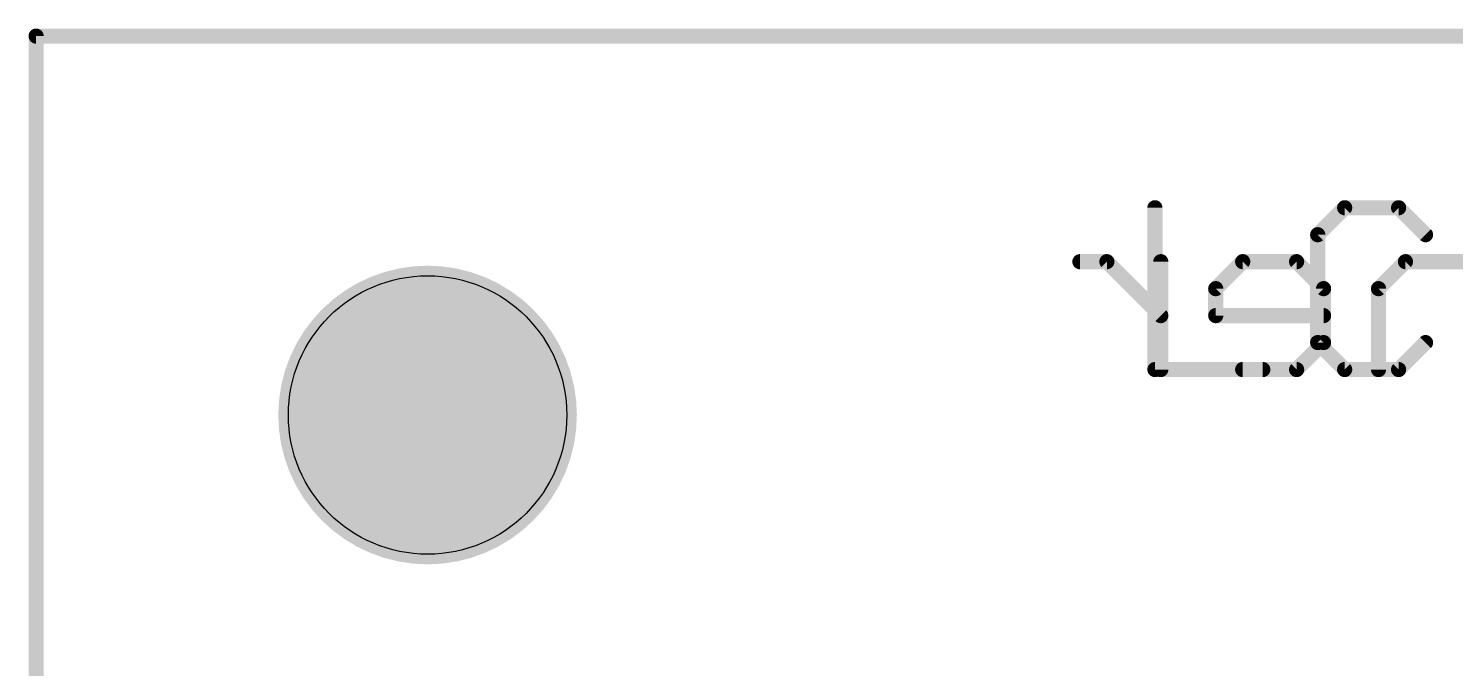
# Model space of a CAD drawing. Extents: x -0.1 to 48.3, y -0.1 to 47.8.
# Drawn here: x -0.08 to 14.27, y 41.39 to 47.83 of the extents above; entities that cross this region are included whole.
import ezdxf

# ---------------------------------------------------------------- set-up
doc = ezdxf.new("R2010")
doc.units = 0
for name, color, linetype in [('1', 12, 'CONTINUOUS'), ('16', 132, 'CONTINUOUS'), ('20', 53, 'CONTINUOUS'), ('21', 253, 'CONTINUOUS'), ('22', 253, 'CONTINUOUS'), ('29', 253, 'CONTINUOUS'), ('30', 253, 'CONTINUOUS')]:
    doc.layers.add(name, color=color, linetype=linetype)

msp = doc.modelspace()

# ---------------------------------------------------------------- linework, layer by layer
at = {"layer": '1', "const_width": 0.1524}
for points in [[(0, 0), (0, 47.752)], [(0, 47.752), (48.26, 47.752)]]:
    msp.add_lwpolyline(points, dxfattribs=at)
at = {"layer": '1', "const_width": 0.0762}
for points in [[(0.0381, 47.752, 1), (-0.0381, 47.752)], [(0, 47.7901, 1), (0, 47.7139)]]:
    msp.add_lwpolyline(points, format="xyb", dxfattribs=at)
at = {"layer": '16', "const_width": 0.1524}
for points in [[(0, 0), (0, 47.752)], [(0, 47.752), (48.26, 47.752)]]:
    msp.add_lwpolyline(points, dxfattribs=at)
at = {"layer": '16', "const_width": 0.0762}
for points in [[(0.0381, 47.752, 1), (-0.0381, 47.752)], [(0, 47.7901, 1), (0, 47.7139)]]:
    msp.add_lwpolyline(points, format="xyb", dxfattribs=at)
at = {"layer": '20', "const_width": 0.1524}
for points in [[(0, 0), (0, 47.752)], [(0, 47.752), (48.26, 47.752)]]:
    msp.add_lwpolyline(points, dxfattribs=at)
at = {"layer": '20', "const_width": 0.0762}
for points in [[(0.0381, 47.752, 1), (-0.0381, 47.752)], [(0, 47.7901, 1), (0, 47.7139)]]:
    msp.add_lwpolyline(points, format="xyb", dxfattribs=at)
at = {"layer": '20'}
msp.add_circle((3.937, 43.942), 1.4, dxfattribs=at)
at = {"layer": '21', "const_width": 0.1524}
for points in [[(11.2522, 46.0262), (11.2522, 44.3992)], [(13.1605, 46.0262), (12.8894, 45.755)], [(13.7029, 46.0262), (13.1605, 46.0262)], [(13.974, 45.755), (13.7029, 46.0262)], [(12.8894, 45.755), (12.8894, 44.6704)], [(12.8894, 44.6704), (13.1605, 44.3992)], [(13.7029, 44.3992), (13.974, 44.6704)], [(11.2522, 44.3992), (12.3369, 44.3992)], [(13.1605, 44.3992), (13.7029, 44.3992)]]:
    msp.add_lwpolyline(points, dxfattribs=at)
at = {"layer": '21', "const_width": 0.0762}
for points in [[(11.2903, 46.0262, 1), (11.2141, 46.0262)], [(13.1605, 46.0643, 1), (13.1605, 45.9881)], [(13.1875, 45.9992, 1), (13.1336, 46.0531)], [(13.7298, 46.0531, 1), (13.6759, 45.9992)], [(13.7029, 45.9881, 1), (13.7029, 46.0643)], [(12.8624, 45.782, 1), (12.9163, 45.7281)], [(12.9275, 45.755, 1), (12.8513, 45.755)], [(13.9471, 45.7281, 1), (14.001, 45.782)], [(12.9163, 44.6973, 1), (12.8624, 44.6434)], [(12.8513, 44.6704, 1), (12.9275, 44.6704)], [(14.001, 44.6434, 1), (13.9471, 44.6973)], [(11.2522, 44.4373, 1), (11.2522, 44.3611)], [(11.2141, 44.3992, 1), (11.2903, 44.3992)], [(12.3369, 44.3611, 1), (12.3369, 44.4373)], [(13.1605, 44.4373, 1), (13.1605, 44.3611)], [(13.1336, 44.3723, 1), (13.1875, 44.4261)], [(13.6759, 44.4261, 1), (13.7298, 44.3723)], [(13.7029, 44.3611, 1), (13.7029, 44.4373)]]:
    msp.add_lwpolyline(points, format="xyb", dxfattribs=at)
at = {"layer": '22', "const_width": 0.1524}
for points in [[(10.7689, 45.4839), (10.4978, 45.4839)], [(11.3113, 44.9415), (10.7689, 45.4839)], [(11.3113, 44.3992), (11.3113, 45.4839)], [(12.1349, 45.4839), (11.8638, 45.2127)], [(12.6773, 45.4839), (12.1349, 45.4839)], [(12.9484, 45.2127), (12.6773, 45.4839)], [(13.7721, 45.4839), (13.5009, 45.2127)], [(14.5856, 45.4839), (13.7721, 45.4839)], [(11.8638, 45.2127), (11.8638, 44.9415)], [(12.9484, 44.6704), (12.9484, 45.2127)], [(13.5009, 45.2127), (13.5009, 44.3992)], [(11.8638, 44.9415), (12.9484, 44.9415)], [(12.6773, 44.3992), (12.9484, 44.6704)], [(12.1349, 44.3992), (12.6773, 44.3992)]]:
    msp.add_lwpolyline(points, dxfattribs=at)
at = {"layer": '22', "const_width": 0.0762}
for points in [[(10.4978, 45.522, 1), (10.4978, 45.4458)], [(10.7959, 45.5108, 1), (10.742, 45.4569)], [(10.7689, 45.4458, 1), (10.7689, 45.522)], [(11.3494, 45.4839, 1), (11.2732, 45.4839)], [(12.1349, 45.522, 1), (12.1349, 45.4458)], [(12.1619, 45.4569, 1), (12.108, 45.5108)], [(12.7042, 45.5108, 1), (12.6503, 45.4569)], [(12.6773, 45.4458, 1), (12.6773, 45.522)], [(13.7721, 45.522, 1), (13.7721, 45.4458)], [(13.799, 45.4569, 1), (13.7451, 45.5108)], [(11.9019, 45.2127, 1), (11.8257, 45.2127)], [(11.8368, 45.2396, 1), (11.8907, 45.1858)], [(12.9865, 45.2127, 1), (12.9103, 45.2127)], [(12.9215, 45.1858, 1), (12.9754, 45.2396)], [(13.539, 45.2127, 1), (13.4628, 45.2127)], [(13.474, 45.2396, 1), (13.5279, 45.1858)], [(11.2843, 44.9146, 1), (11.3382, 44.9685)], [(11.8638, 44.9796, 1), (11.8638, 44.9034)], [(11.8257, 44.9415, 1), (11.9019, 44.9415)], [(12.9484, 44.9034, 1), (12.9484, 44.9796)], [(12.9103, 44.6704, 1), (12.9865, 44.6704)], [(12.9754, 44.6434, 1), (12.9215, 44.6973)], [(11.2732, 44.3992, 1), (11.3494, 44.3992)], [(12.1349, 44.4373, 1), (12.1349, 44.3611)], [(12.6503, 44.4261, 1), (12.7042, 44.3723)], [(12.6773, 44.3611, 1), (12.6773, 44.4373)], [(13.4628, 44.3992, 1), (13.539, 44.3992)]]:
    msp.add_lwpolyline(points, format="xyb", dxfattribs=at)
at = {"layer": '29', "const_width": 1.5016}
msp.add_lwpolyline([(3.937, 43.1912, 1), (3.937, 44.6928, 1), (3.937, 43.1912)], format="xyb", dxfattribs=at)
at = {"layer": '30', "const_width": 1.5016}
msp.add_lwpolyline([(3.937, 43.1912, 1), (3.937, 44.6928, 1), (3.937, 43.1912)], format="xyb", dxfattribs=at)

doc.saveas('drawing.dxf')
